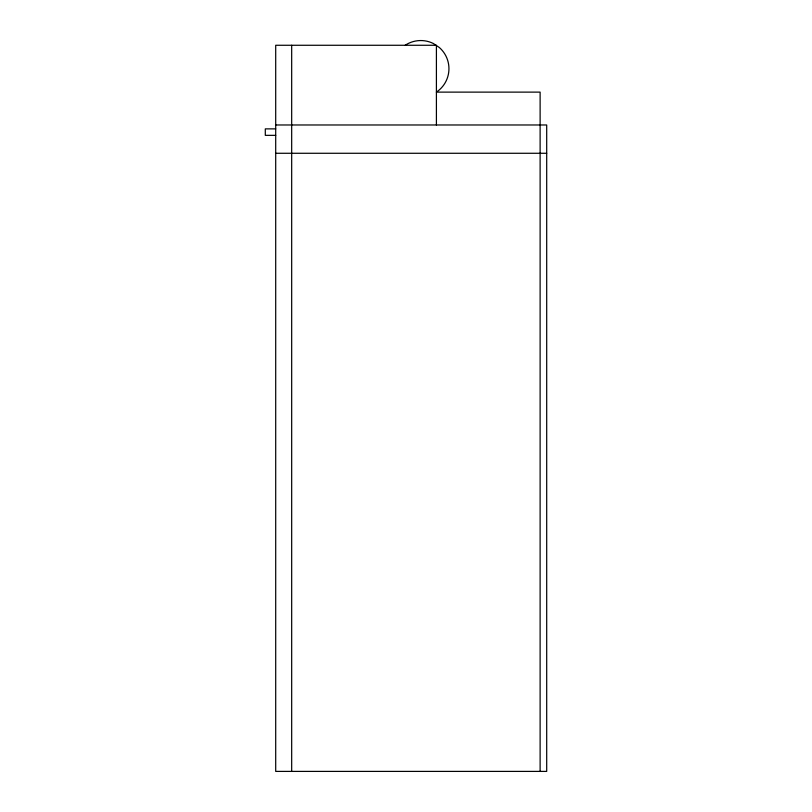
<?xml version="1.0" encoding="UTF-8"?>
<svg xmlns="http://www.w3.org/2000/svg" width="812" height="812" viewBox="0 0 812 812"><rect width="100%" height="100%" fill="white"/><g stroke="black" fill="none" stroke-linecap="round" stroke-linejoin="round"><path stroke-width="1.22" d="M275.704 124.977L546.699 124.977L546.699 771.4L275.704 771.4L275.704 45.269L436.409 45.269L436.409 124.977M275.704 128.875L265.301 128.875L265.301 135.35L275.704 135.35M275.704 153.275L546.699 153.275M540.122 771.4L540.122 92.121L436.409 92.121A28.156 28.156 0 0 0 439.373 47.543L433.273 43.462A28.156 28.156 0 0 0 405.178 45.269M291.681 45.269L291.681 771.4"/></g></svg>
